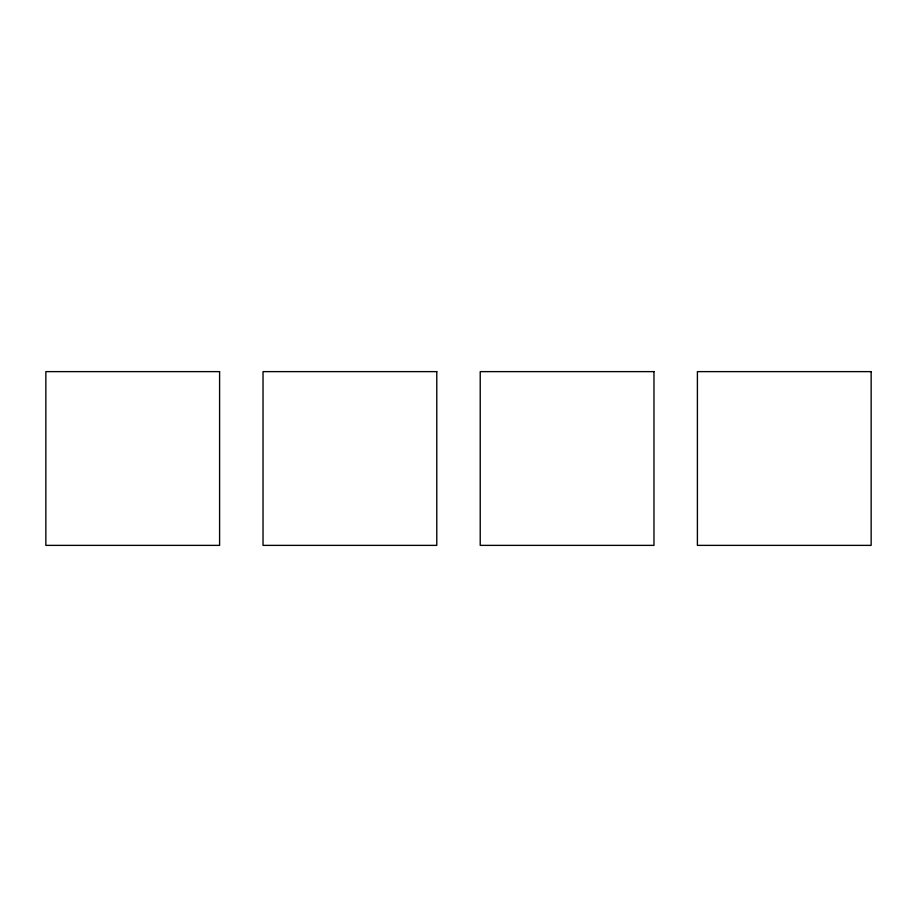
<?xml version="1.0" encoding="UTF-8"?>
<svg xmlns="http://www.w3.org/2000/svg" width="917" height="917" viewBox="0 0 917 917"><rect width="100%" height="100%" fill="white"/><g stroke="black" fill="none" stroke-linecap="round" stroke-linejoin="round"><path stroke-width="1.38" d="M219.599 371.626L45.85 371.626L45.85 545.374L219.599 545.374L219.599 371.626M436.779 371.626L263.03 371.626L263.03 545.374L436.779 545.374L436.779 371.626M653.97 371.626L480.221 371.626L480.221 545.374L653.97 545.374L653.97 371.626M871.15 371.626L697.401 371.626L697.401 545.374L871.15 545.374L871.15 371.626"/></g></svg>
